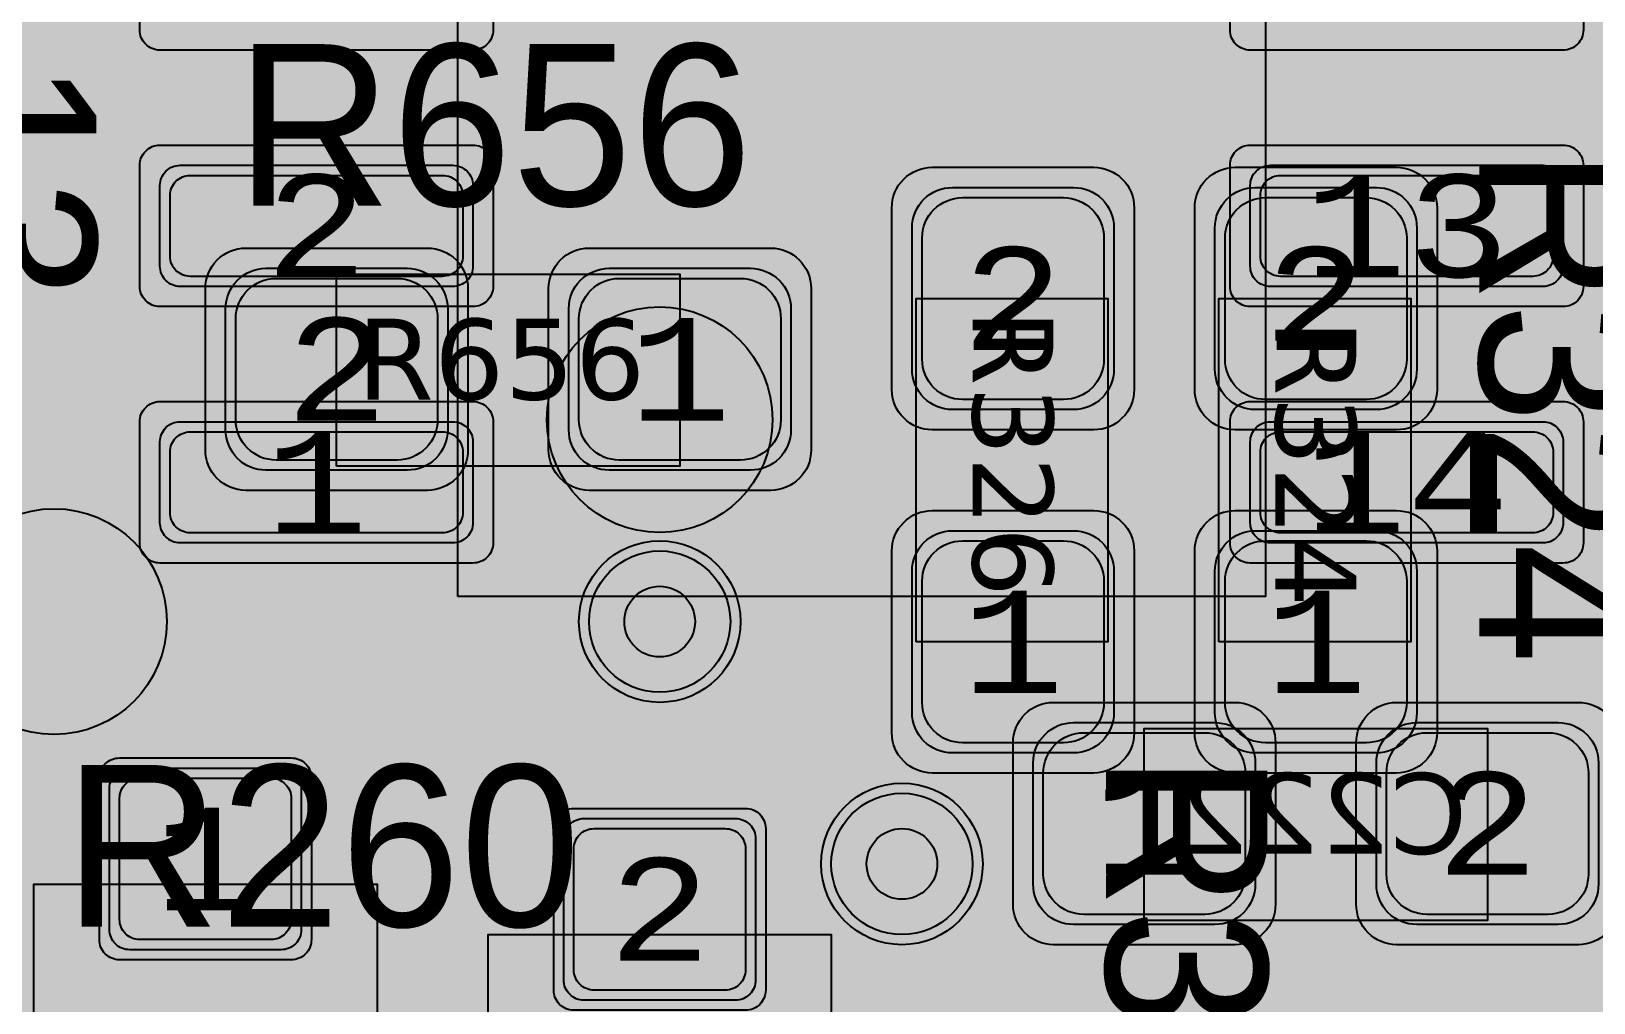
# Model space of a CAD drawing. Extents: x -28 to 199, y -61 to 255.
# Drawn here: x 28.39 to 36.13, y 179.61 to 184.42 of the extents above; entities that cross this region are included whole.
import ezdxf
from ezdxf.enums import TextEntityAlignment as Align

# ---------------------------------------------------------------- set-up
doc = ezdxf.new("R2010")
doc.units = 0
doc.header["$MEASUREMENT"] = 0
for name, color, linetype in [('ASSEMBLY_OUTLINES_BTM', 191, 'CONTINUOUS'), ('ASSEMBLY_OUTLINES_TOP', 102, 'CONTINUOUS'), ('ASSEMBLY_PART_NUMBERS_BTM', 191, 'CONTINUOUS'), ('ASSEMBLY_PART_NUMBERS_TOP', 102, 'CONTINUOUS'), ('ASSEMBLY_REF_DES_BTM', 191, 'CONTINUOUS'), ('ASSEMBLY_REF_DES_TOP', 102, 'CONTINUOUS'), ('DRILL_DRAWING', 21, 'CONTINUOUS'), ('GENERATED_SILKSCREEN_BTM', 255, 'CONTINUOUS'), ('GENERATED_SILKSCREEN_TOP', 140, 'CONTINUOUS'), ('PART_PADS_SMD_BTM', 10, 'CONTINUOUS'), ('PART_PADS_SMD_TOP', 150, 'CONTINUOUS'), ('PIN_NUMBERS_BTM', 8, 'CONTINUOUS'), ('PIN_NUMBERS_TOP', 8, 'CONTINUOUS'), ('PLACEMENT_OUTLINES_BTM', 222, 'CONTINUOUS'), ('PLACEMENT_OUTLINES_TOP', 130, 'CONTINUOUS'), ('PLANE_SHAPES_LAYER_2', 230, 'CONTINUOUS'), ('PLANE_SHAPES_LAYER_3', 81, 'CONTINUOUS'), ('SILKSCREEN_OUTLINES_BTM', 211, 'CONTINUOUS'), ('SILKSCREEN_OUTLINES_TOP', 150, 'CONTINUOUS'), ('SILKSCREEN_REF_DES_TOP', 150, 'CONTINUOUS'), ('SOLDERMASK_PADS_BTM', 12, 'CONTINUOUS'), ('SOLDERMASK_PADS_TOP', 180, 'CONTINUOUS'), ('SOLDERPASTE_PADS_BTM', 12, 'CONTINUOUS'), ('SOLDERPASTE_PADS_TOP', 180, 'CONTINUOUS'), ('TRACES_LAYER_BOTTOM', 10, 'CONTINUOUS'), ('TRACES_LAYER_TOP', 150, 'CONTINUOUS'), ('VIA_HOLES_LAYER_2', 30, 'CONTINUOUS'), ('VIA_HOLES_LAYER_3', 30, 'CONTINUOUS'), ('VIA_HOLES_LAYER_BOTTOM', 30, 'CONTINUOUS'), ('VIA_HOLES_LAYER_TOP', 30, 'CONTINUOUS'), ('VIA_PADS_LAYER_2', 230, 'CONTINUOUS'), ('VIA_PADS_LAYER_3', 81, 'CONTINUOUS'), ('VIA_PADS_LAYER_BOTTOM', 10, 'CONTINUOUS'), ('VIA_PADS_LAYER_TOP', 150, 'CONTINUOUS')]:
    doc.layers.add(name, color=color, linetype=linetype)
doc.styles.add('COURIER_NEW', font='COUR.TTF')
doc.styles.add('VERDANA', font='verdana.TTF')
doc.styles.add('VERIBEST_GERBER_0', font='txt')

msp = doc.modelspace()

# ---------------------------------------------------------------- hatches: boundary and pattern name
at = {"layer": 'ASSEMBLY_OUTLINES_BTM'}
h = msp.add_hatch(color=256, dxfattribs=at)
edge = h.paths.add_edge_path()
edge.add_arc((31.5, 182.5), 0.559017, 0, 360)
at = {"layer": 'GENERATED_SILKSCREEN_BTM'}
h = msp.add_hatch(color=256, dxfattribs=at)
edge = h.paths.add_edge_path()
edge.add_arc((28.5, 181.5), 0.559017, 0, 360)
at = {"layer": 'PLANE_SHAPES_LAYER_2'}
h = msp.add_hatch(color=256, dxfattribs=at)
h.paths.add_polyline_path([(169.5, 129.25), (149.5, 129.25), (142.25, 122), (142.25, 90.5), (147.5, 90.5), (147.5, 80), (154, 80), (154, 69.25), (131.75, 69.25), (131.75, 73.25), (121.25, 73.25), (121.25, 81), (110.5, 81), (110.5, 125.75), (106.5, 125.75), (106.5, 128.75), (93.5, 128.75), (93.5, 120.25), (91.75, 120.25), (91.75, 121.5), (80, 121.5), (80, 118.25), (73.25, 118.25), (73.25, 124.5), (67.5, 124.5), (67.5, 128), (57.75, 128), (57.75, 120.25), (55.25, 120.25), (55.25, 121.5), (47.5, 121.5), (47.5, 119), (35, 119), (35, 134.75), (32.75, 134.75), (32.75, 159.75), (29.25, 159.75), (29.25, 175.25), (22.5, 175.25), (22.5, 195.25), (17.25, 195.25), (17.25, 198), (22.5, 198), (22.5, 216.5), (40.25, 216.5), (40.25, 235.5), (54.5, 235.5), (54.5, 254), (87.25, 254), (87.25, 236.25), (86.25, 236.25), (86.25, 228.75), (81, 228.75), (81, 218.75), (95.25, 218.75), (95.25, 194.5), (87, 194.5), (87, 172), (131.1, 172), (131.1, 208.75), (115.5, 208.75), (115.5, 213.75), (106.75, 213.75), (106.75, 218.75), (110.25, 222.25), (110.25, 226.25), (142.5, 226.25), (142.5, 221.5), (160.5, 221.5), (160.5, 240.75), (169.5, 240.75)])
h.paths.add_polyline_path([(35.5, 149.5), (41.75, 149.5), (41.75, 152), (39.25, 152), (39.25, 154), (37.75, 154), (37.75, 152), (35.5, 152)], flags=16)
h.paths.add_polyline_path([(37.5, 125.75), (37.5, 128.75), (42.75, 128.75), (42.75, 125.75)], flags=16)
h.paths.add_polyline_path([(52, 127.75), (52, 130.75), (54.25, 130.75), (54.25, 127.75)], flags=16)
h.paths.add_polyline_path([(50.75, 219.5), (50.75, 226.5), (71.75, 226.5), (71.75, 219.5)], flags=16)
h.paths.add_polyline_path([(66.5, 150.75), (66.5, 177.5), (72.25, 177.5), (72.25, 150.75)], flags=16)
h.paths.add_polyline_path([(47.25, 185.25), (73, 185.25), (73, 188.25), (70.25, 188.25), (70.25, 191), (47.25, 191)], flags=16)
h.paths.add_polyline_path([(84.5, 208), (84.5, 212.75), (85, 212.75), (85, 208)], flags=16)
h.paths.add_polyline_path([(61.5, 137.25), (87.75, 137.25), (87.75, 140.5), (84.75, 140.5), (84.75, 143), (61.5, 143)], flags=16)
h.paths.add_polyline_path([(88.75, 127), (88.75, 130), (91, 130), (91, 127)], flags=16)
h.paths.add_polyline_path([(85.5, 130.25), (85.5, 132.5), (91, 132.5), (91, 130.25)], flags=16)
h.paths.add_polyline_path([(108.75, 142.25), (135.75, 142.25), (135.75, 145.75), (132.25, 145.75), (132.25, 149), (108.75, 149)], flags=16)
h.paths.add_polyline_path([(114.25, 126.75), (140.75, 126.75), (140.75, 129.75), (137.25, 129.75), (137.25, 133), (114.25, 133)], flags=16)
h.paths.add_polyline_path([(155.25, 180.25), (166.25, 180.25), (166.25, 186.25), (152.25, 186.25), (152.25, 183), (155.25, 183)], flags=16)
at = {"layer": 'PLANE_SHAPES_LAYER_3'}
h = msp.add_hatch(color=256, dxfattribs=at)
h.paths.add_polyline_path([(169.5, 129.25), (149.5, 129.25), (142.25, 122), (142.25, 90.5), (147.5, 90.5), (147.5, 80), (154, 80), (154, 69.25), (131.75, 69.25), (131.75, 73.25), (121.25, 73.25), (121.25, 81), (110.5, 81), (110.5, 125.75), (106.5, 125.75), (106.5, 128.75), (93.5, 128.75), (93.5, 120.25), (91.75, 120.25), (91.75, 121.5), (80, 121.5), (80, 118.25), (73.25, 118.25), (73.25, 124.5), (67.5, 124.5), (67.5, 127.75), (58.25, 127.75), (58.25, 130.25), (88.75, 130.25), (88.75, 127), (91, 127), (91, 132.5), (55, 132.5), (55, 131.25), (52, 131.25), (52, 127.75), (55, 127.75), (55, 127.25), (57.75, 127.25), (57.75, 120.25), (55.25, 120.25), (55.25, 121.5), (47.5, 121.5), (47.5, 119), (35, 119), (35, 134.75), (32.75, 134.75), (32.75, 159.75), (29.25, 159.75), (29.25, 175.25), (22.5, 175.25), (22.5, 195.25), (17.25, 195.25), (17.25, 198), (22.5, 198), (22.5, 216.5), (40.25, 216.5), (40.25, 235.5), (54.5, 235.5), (54.5, 254), (87.25, 254), (87.25, 236.25), (86.25, 236.25), (86.25, 228.75), (81, 228.75), (81, 218.75), (95.25, 218.75), (95.25, 194.5), (87, 194.5), (87, 172), (131.1, 172), (131.1, 208.75), (115.5, 208.75), (115.5, 213.75), (106.75, 213.75), (106.75, 218.75), (110.25, 222.25), (110.25, 226.25), (142.5, 226.25), (142.5, 221.5), (160.5, 221.5), (160.5, 240.75), (169.5, 240.75)])
h.paths.add_polyline_path([(35.5, 149.5), (41.75, 149.5), (41.75, 152), (39.25, 152), (39.25, 154), (37.75, 154), (37.75, 152), (35.5, 152)], flags=16)
h.paths.add_polyline_path([(37.5, 125.75), (37.5, 128.75), (42.75, 128.75), (42.75, 125.75)], flags=16)
h.paths.add_polyline_path([(50.75, 219.5), (50.75, 226.5), (71.75, 226.5), (71.75, 219.5)], flags=16)
h.paths.add_polyline_path([(66.5, 150.75), (66.5, 177.5), (72.25, 177.5), (72.25, 150.75)], flags=16)
h.paths.add_polyline_path([(47.25, 185.25), (73, 185.25), (73, 188.25), (70.25, 188.25), (70.25, 191), (47.25, 191)], flags=16)
h.paths.add_polyline_path([(84.5, 208), (84.5, 212.75), (85, 212.75), (85, 208)], flags=16)
h.paths.add_polyline_path([(61.5, 137.25), (87.75, 137.25), (87.75, 140.5), (84.75, 140.5), (84.75, 143), (61.5, 143)], flags=16)
h.paths.add_polyline_path([(108.75, 142.25), (135.75, 142.25), (135.75, 145.75), (132.25, 145.75), (132.25, 149), (108.75, 149)], flags=16)
h.paths.add_polyline_path([(114.25, 126.75), (140.75, 126.75), (140.75, 129.75), (137.25, 129.75), (137.25, 133), (114.25, 133)], flags=16)
h.paths.add_polyline_path([(155.25, 180.25), (166.25, 180.25), (166.25, 186.25), (152.25, 186.25), (152.25, 183), (155.25, 183)], flags=16)
at = {"layer": 'SILKSCREEN_OUTLINES_BTM'}
h = msp.add_hatch(color=256, dxfattribs=at)
edge = h.paths.add_edge_path()
edge.add_arc((28.5, 181.5), 0.559017, 0, 360)
at = {"layer": 'VIA_HOLES_LAYER_2'}
h = msp.add_hatch(color=256, dxfattribs=at)
edge = h.paths.add_edge_path()
edge.add_arc((31.5, 181.5), 0.175, 0, 360)
h = msp.add_hatch(color=256, dxfattribs=at)
edge = h.paths.add_edge_path()
edge.add_arc((32.7, 180.3), 0.175, 0, 360)
at = {"layer": 'VIA_HOLES_LAYER_3'}
h = msp.add_hatch(color=256, dxfattribs=at)
edge = h.paths.add_edge_path()
edge.add_arc((31.5, 181.5), 0.175, 0, 360)
h = msp.add_hatch(color=256, dxfattribs=at)
edge = h.paths.add_edge_path()
edge.add_arc((32.7, 180.3), 0.175, 0, 360)
at = {"layer": 'VIA_HOLES_LAYER_BOTTOM'}
h = msp.add_hatch(color=256, dxfattribs=at)
edge = h.paths.add_edge_path()
edge.add_arc((31.5, 181.5), 0.175, 0, 360)
h = msp.add_hatch(color=256, dxfattribs=at)
edge = h.paths.add_edge_path()
edge.add_arc((32.7, 180.3), 0.175, 0, 360)
at = {"layer": 'VIA_HOLES_LAYER_TOP'}
h = msp.add_hatch(color=256, dxfattribs=at)
edge = h.paths.add_edge_path()
edge.add_arc((31.5, 181.5), 0.175, 0, 360)
h = msp.add_hatch(color=256, dxfattribs=at)
edge = h.paths.add_edge_path()
edge.add_arc((32.7, 180.3), 0.175, 0, 360)

# ---------------------------------------------------------------- linework, layer by layer
at = {"layer": 'ASSEMBLY_OUTLINES_BTM', "const_width": 0.2}
msp.add_lwpolyline([(30.5, 181.625), (30.5, 190.375), (34.5, 190.375), (34.5, 181.625)], close=True, dxfattribs=at)
at = {"layer": 'ASSEMBLY_OUTLINES_BTM'}
for points in [[(33.9, 180.02), (33.9, 180.97), (35.6, 180.97), (35.6, 180.02)], [(28.4, 177.3), (28.4, 180.2), (30.1, 180.2), (30.1, 177.3)], [(30.65, 177.05), (30.65, 179.95), (32.35, 179.95), (32.35, 177.05)]]:
    msp.add_lwpolyline(points, close=True, dxfattribs=at)
at = {"layer": 'ASSEMBLY_OUTLINES_BTM', "const_width": 0.1}
msp.add_lwpolyline([(28.5, 179.75), (30, 179.75)], dxfattribs=at)
at = {"layer": 'ASSEMBLY_OUTLINES_BTM'}
msp.add_circle((31.5, 182.5), 0.559017, dxfattribs=at)
at = {"layer": 'ASSEMBLY_OUTLINES_TOP'}
for points in [[(29.9, 182.27), (29.9, 183.22), (31.6, 183.22), (31.6, 182.27)], [(32.77, 181.4), (32.77, 183.1), (33.72, 183.1), (33.72, 181.4)], [(34.27, 181.4), (34.27, 183.1), (35.22, 183.1), (35.22, 181.4)]]:
    msp.add_lwpolyline(points, close=True, dxfattribs=at)
at = {"layer": 'GENERATED_SILKSCREEN_BTM', "const_width": 0.15}
for points in [[(30.500005, 183.833204, 1.45686e-05), (30.499995, 183.833206), (30.499995, 184.356794, 1.45686e-05), (30.500005, 184.356796), (30.500005, 183.833204)], [(34.500005, 183.833206, 1.45686e-05), (34.499995, 183.833204), (34.499995, 184.356796, 1.45686e-05), (34.500005, 184.356794), (34.500005, 183.833206)], [(30.500005, 182.563204, 1.45686e-05), (30.499995, 182.563206), (30.499995, 183.086794, 1.45686e-05), (30.500005, 183.086796), (30.500005, 182.563204)], [(34.500005, 182.563206, 1.45686e-05), (34.499995, 182.563204), (34.499995, 183.086796, 1.45686e-05), (34.500005, 183.086794), (34.500005, 182.563206)], [(31.0938, 181.625005, 6.1414e-06), (31.093797, 181.624995), (30.5, 181.624995, -0.4142135624), (30.499995, 181.625), (30.499995, 181.816794, 1.45686e-05), (30.500005, 181.816796), (30.500005, 181.625005), (31.0938, 181.625005)], [(34.500005, 181.625, -0.4142135624), (34.5, 181.624995), (31.906203, 181.624995, 6.1414e-06), (31.9062, 181.625005), (34.499995, 181.625005), (34.499995, 181.816796, 1.45686e-05), (34.500005, 181.816794), (34.500005, 181.625)], [(35.033844, 180.970005, 1.1642e-05), (35.033836, 180.969995), (34.466164, 180.969995, 1.1642e-05), (34.466156, 180.970005), (35.033844, 180.970005)], [(28.7, 180.199995), (28.400005, 180.199995), (28.400005, 177.300005), (28.7, 177.300005), (28.7, 177.299995), (28.4, 177.299995, -0.4142135624), (28.399995, 177.3), (28.399995, 180.2, -0.4142135624), (28.4, 180.200005), (28.7, 180.200005), (28.7, 180.199995)], [(30.100005, 177.3, -0.4142135624), (30.1, 177.299995), (29.8, 177.299995), (29.8, 177.300005), (30.099995, 177.300005), (30.099995, 180.199995), (29.8, 180.199995), (29.8, 180.200005), (30.1, 180.200005, -0.4142135624), (30.100005, 180.2), (30.100005, 177.3)], [(35.042098, 180.019995), (34.457902, 180.019995, 1.22306e-05), (34.457911, 180.020005), (35.042089, 180.020005, 1.22306e-05), (35.042098, 180.019995)], [(30.95, 179.949995), (30.650005, 179.949995), (30.650005, 177.050005), (30.95, 177.050005), (30.95, 177.049995), (30.65, 177.049995, -0.4142135624), (30.649995, 177.05), (30.649995, 179.95, -0.4142135624), (30.65, 179.950005), (30.95, 179.950005), (30.95, 179.949995)], [(32.350005, 177.05, -0.4142135624), (32.35, 177.049995), (32.05, 177.049995), (32.05, 177.050005), (32.349995, 177.050005), (32.349995, 179.949995), (32.05, 179.949995), (32.05, 179.950005), (32.35, 179.950005, -0.4142135624), (32.350005, 179.95), (32.350005, 177.05)]]:
    msp.add_lwpolyline(points, format="xyb", dxfattribs=at)
at = {"layer": 'GENERATED_SILKSCREEN_BTM'}
msp.add_circle((28.5, 181.5), 0.559017, dxfattribs=at)
at = {"layer": 'GENERATED_SILKSCREEN_TOP', "const_width": 0.15}
for points in [[(30.0744, 184.0424), (30.0768, 184.044), (30.0776, 184.048), (30.08, 184.052), (30.08, 184.056), (30.08, 184.2208), (30.08, 184.2248), (30.0776, 184.2272), (30.0776, 184.2296), (30.0768, 184.2304), (30.076, 184.2312), (30.0744, 184.2328), (29.9384, 184.3432), (29.9344, 184.3448), (29.9312, 184.3456), (29.928, 184.3464), (29.5248, 184.3464), (29.5176, 184.3448), (29.5128, 184.3408), (29.5088, 184.336), (29.5072, 184.3304), (29.5072, 183.5624), (29.5088, 183.556), (29.5128, 183.552), (29.5176, 183.5496), (29.5232, 183.5488), (29.5296, 183.5496), (29.5352, 183.552), (29.5392, 183.556), (29.5408, 183.5624), (29.5408, 183.9304), (29.9168, 183.9304), (30.048, 183.5576), (30.0512, 183.552), (30.0568, 183.5488), (30.0632, 183.548), (30.068, 183.5496), (30.0728, 183.552), (30.0768, 183.556), (30.0792, 183.5616), (30.0776, 183.568), (29.9464, 183.9408), (30.0744, 184.0424)], [(30.6952, 184.3432), (30.8296, 184.2336), (30.8336, 184.2296), (30.8344, 184.2232), (30.8336, 184.2184), (30.832, 184.2144), (30.8296, 184.2112), (30.8256, 184.208), (30.8216, 184.2056), (30.8176, 184.2048), (30.8136, 184.2048), (30.8104, 184.2072), (30.6792, 184.3136), (30.42, 184.3136), (30.2968, 184.2128), (30.2968, 183.9256), (30.4056, 184.0144), (30.4088, 184.0152), (30.4104, 184.016), (30.4112, 184.016), (30.4112, 184.0168), (30.4152, 184.0176), (30.6848, 184.0176), (30.688, 184.0168), (30.688, 184.016), (30.6896, 184.016), (30.692, 184.0152), (30.6944, 184.0144), (30.8296, 183.9056), (30.8304, 183.9032), (30.832, 183.9024), (30.8328, 183.9016), (30.8328, 183.9), (30.8344, 183.8944), (30.8352, 183.892), (30.8352, 183.672), (30.8344, 183.668), (30.8328, 183.6648), (30.832, 183.6616), (30.8296, 183.6592), (30.6952, 183.5496), (30.6912, 183.548), (30.6904, 183.5472), (30.6888, 183.5472), (30.6872, 183.5464), (30.6864, 183.5464), (30.6848, 183.5464), (30.4152, 183.5464), (30.412, 183.5472), (30.4088, 183.548), (30.4056, 183.5496), (30.2712, 183.6592), (30.2696, 183.6608), (30.268, 183.6616), (30.2664, 183.664), (30.2648, 183.6696), (30.264, 183.672), (30.264, 184.2208), (30.2648, 184.2248), (30.2664, 184.228), (30.268, 184.2296), (30.2696, 184.2312), (30.2712, 184.2336), (30.4056, 184.3432), (30.4088, 184.344), (30.4112, 184.3448), (30.412, 184.3456), (30.4152, 184.3464), (30.6848, 184.3464), (30.688, 184.3456), (30.6888, 184.3456), (30.6896, 184.3448), (30.692, 184.344), (30.6952, 184.3432)], [(31.1704, 184.0712), (31.1672, 184.0704), (31.1648, 184.0696), (31.1616, 184.068), (31.0528, 183.98), (31.0528, 184.3136), (31.5752, 184.3136), (31.5808, 184.3152), (31.5856, 184.3184), (31.588, 184.324), (31.5888, 184.3296), (31.588, 184.336), (31.5856, 184.3408), (31.5808, 184.3448), (31.5752, 184.3464), (31.0352, 184.3464), (31.0296, 184.3448), (31.0248, 184.3408), (31.0208, 184.336), (31.0192, 184.3304), (31.0192, 183.9456), (31.02, 183.94), (31.0224, 183.936), (31.0256, 183.9336), (31.0312, 183.932), (31.0352, 183.9304), (31.0384, 183.9296), (31.0424, 183.9304), (31.0456, 183.9328), (31.176, 184.0392), (31.4344, 184.0392), (31.5592, 183.9376), (31.5592, 183.68), (31.4344, 183.58), (31.176, 183.58), (31.0456, 183.6856), (31.04, 183.688), (31.0352, 183.688), (31.0304, 183.6848), (31.0256, 183.6808), (31.0224, 183.6752), (31.0216, 183.6696), (31.0224, 183.664), (31.0264, 183.66), (31.1616, 183.5496), (31.164, 183.548), (31.1672, 183.548), (31.1704, 183.5464), (31.44, 183.5464), (31.4424, 183.5464), (31.4432, 183.5472), (31.444, 183.5472), (31.4456, 183.548), (31.4472, 183.548), (31.4504, 183.5496), (31.5856, 183.66), (31.588, 183.6624), (31.5888, 183.664), (31.5904, 183.6688), (31.5912, 183.672), (31.5912, 183.9456), (31.5904, 183.9488), (31.5888, 183.9536), (31.5888, 183.9552), (31.588, 183.956), (31.5864, 183.9576), (31.5856, 183.9592), (31.4504, 184.068), (31.4464, 184.0696), (31.4432, 184.0704), (31.44, 184.0712), (31.1704, 184.0712)], [(32.2072, 184.3432), (32.3416, 184.2336), (32.3456, 184.2296), (32.3464, 184.2232), (32.3456, 184.2184), (32.344, 184.2144), (32.3416, 184.2112), (32.3376, 184.208), (32.3336, 184.2056), (32.3296, 184.2048), (32.3256, 184.2048), (32.3224, 184.2072), (32.1912, 184.3136), (31.932, 184.3136), (31.8088, 184.2128), (31.8088, 183.9256), (31.9176, 184.0144), (31.9208, 184.0152), (31.9224, 184.016), (31.9232, 184.016), (31.9232, 184.0168), (31.9272, 184.0176), (32.1968, 184.0176), (32.2, 184.0168), (32.2, 184.016), (32.2016, 184.016), (32.204, 184.0152), (32.2064, 184.0144), (32.3416, 183.9056), (32.3424, 183.9032), (32.344, 183.9024), (32.3448, 183.9016), (32.3448, 183.9), (32.3464, 183.8944), (32.3472, 183.892), (32.3472, 183.672), (32.3464, 183.668), (32.3448, 183.6648), (32.344, 183.6616), (32.3416, 183.6592), (32.2072, 183.5496), (32.2032, 183.548), (32.2024, 183.5472), (32.2008, 183.5472), (32.1992, 183.5464), (32.1984, 183.5464), (32.1968, 183.5464), (31.9272, 183.5464), (31.924, 183.5472), (31.9208, 183.548), (31.9176, 183.5496), (31.7832, 183.6592), (31.7816, 183.6608), (31.78, 183.6616), (31.7784, 183.664), (31.7768, 183.6696), (31.776, 183.672), (31.776, 184.2208), (31.7768, 184.2248), (31.7784, 184.228), (31.78, 184.2296), (31.7816, 184.2312), (31.7832, 184.2336), (31.9176, 184.3432), (31.9208, 184.344), (31.9232, 184.3448), (31.924, 184.3456), (31.9272, 184.3464), (32.1968, 184.3464), (32.2, 184.3456), (32.2008, 184.3456), (32.2016, 184.3448), (32.204, 184.344), (32.2072, 184.3432)], [(29.5408, 184.3136), (29.9232, 184.3136), (30.048, 184.2128), (30.048, 184.064), (29.9232, 183.9624), (29.5408, 183.9624), (29.5408, 184.3136)], [(27.946, 183.7732), (28.6972, 183.7732), (28.7028, 183.774), (28.7068, 183.7764), (28.7092, 183.7804), (28.71, 183.786), (28.7108, 183.79), (28.7108, 183.794), (28.7092, 183.7972), (28.706, 183.8004), (28.4868, 183.9564), (28.4812, 183.9588), (28.4764, 183.9588), (28.4708, 183.9564), (28.4668, 183.9524), (28.4636, 183.9476), (28.462, 183.942), (28.4636, 183.9364), (28.4676, 183.9324), (28.6468, 183.8044), (27.946, 183.8044)], [(30.2968, 183.884), (30.2968, 183.68), (30.42, 183.5792), (30.6784, 183.5792), (30.8032, 183.68), (30.8032, 183.884), (30.6784, 183.9856), (30.42, 183.9856), (30.2968, 183.884)], [(31.8088, 183.884), (31.8088, 183.68), (31.932, 183.5792), (32.1904, 183.5792), (32.3152, 183.68), (32.3152, 183.884), (32.1904, 183.9856), (31.932, 183.9856), (31.8088, 183.884)], [(36.3472, 183.7428), (35.5792, 183.7428), (35.5728, 183.7412), (35.5688, 183.7372), (35.5664, 183.7324), (35.5656, 183.7268), (35.5664, 183.7204), (35.5688, 183.7148), (35.5728, 183.7108), (35.5792, 183.7092), (35.9472, 183.7092), (35.9472, 183.3332), (35.5744, 183.202), (35.5688, 183.1988), (35.5656, 183.1932), (35.5648, 183.1868), (35.5664, 183.182), (35.5696, 183.1772), (35.5736, 183.1732), (35.5784, 183.1708), (35.5848, 183.1724), (35.9576, 183.3036), (36.0592, 183.1756)], [(36.3304, 183.7092), (36.3304, 183.326), (36.2296, 183.202), (36.0808, 183.202), (35.9792, 183.326), (35.9792, 183.7092), (36.3304, 183.7092)], [(28.3076, 183.0612), (28.3132, 183.062), (28.3188, 183.0612), (28.3244, 183.0588), (28.3276, 183.0548), (28.3292, 183.0484), (28.3292, 182.9156), (28.4308, 182.7924), (28.5796, 182.7924), (28.6804, 182.9172), (28.6804, 183.1756), (28.574, 183.306), (28.5724, 183.3116), (28.5732, 183.3172), (28.5756, 183.322), (28.5804, 183.326), (28.586, 183.3292), (28.5916, 183.33), (28.594, 183.33), (28.5964, 183.3292), (28.6004, 183.3252), (28.71, 183.19), (28.7108, 183.1876), (28.7116, 183.1852), (28.7124, 183.1844), (28.7132, 183.1812), (28.7132, 182.9116), (28.7124, 182.9076), (28.7116, 182.906), (28.7108, 182.9036), (28.71, 182.9012), (28.6004, 182.766), (28.5972, 182.7636), (28.5932, 182.7628), (28.5908, 182.7612), (28.5876, 182.7604), (28.4228, 182.7604), (28.4204, 182.7612), (28.4148, 182.7628), (28.4116, 182.7636), (28.4092, 182.766), (28.3132, 182.8836), (28.2172, 182.766)], [(36.0592, 183.1756), (36.0608, 183.1732), (36.0648, 183.1724), (36.0688, 183.17), (36.0728, 183.17), (36.2376, 183.17)], [(35.5664, 182.8444), (35.676, 182.9796), (35.68, 182.9836), (35.6824, 182.9844), (35.6848, 182.9844), (35.6904, 182.9836), (35.696, 182.9804), (35.7008, 182.9764), (35.7032, 182.9716), (35.704, 182.966), (35.7024, 182.9604), (35.596, 182.83), (35.596, 182.5716), (35.6968, 182.4468), (35.8456, 182.4468), (35.9472, 182.57), (35.9472, 182.7028), (35.9488, 182.7092), (35.952, 182.7132), (35.9576, 182.7156), (35.9632, 182.7164), (35.9688, 182.7156), (35.9744, 182.7132), (35.9776, 182.7092), (35.9792, 182.7028), (35.9792, 182.57), (36.0808, 182.4468), (36.2296, 182.4468)], [(36.2376, 182.4148), (36.0728, 182.4148), (36.0704, 182.4156), (36.0648, 182.4172), (36.0616, 182.418), (36.0592, 182.4204), (35.9632, 182.538), (35.8672, 182.4204), (35.8656, 182.4196), (35.864, 182.418), (35.8632, 182.4172), (35.8616, 182.4172), (35.856, 182.4156), (35.8536, 182.4148), (35.6888, 182.4148), (35.6848, 182.4156), (35.6816, 182.4172), (35.6784, 182.418), (35.676, 182.4204), (35.5664, 182.5556), (35.5648, 182.5588), (35.564, 182.5596), (35.564, 182.562), (35.564, 182.5628), (35.5632, 182.5636), (35.5632, 182.566), (35.5632, 182.8356), (35.564, 182.8388), (35.5648, 182.842), (35.5664, 182.8444)], [(36.2376, 181.6588), (36.128, 181.6588), (36.1256, 181.6596), (36.12, 181.6612), (36.116, 181.662), (36.1144, 181.6644), (35.6816, 182.1972), (35.596, 182.1972), (35.596, 181.6748), (35.5944, 181.6692), (35.5912, 181.6644), (35.5856, 181.662), (35.5792, 181.6612), (35.5736, 181.662), (35.568, 181.6644), (35.5648, 181.6692), (35.5632, 181.6748), (35.5632, 182.214), (35.5648, 182.2204), (35.5688, 182.2244), (35.5736, 182.2284), (35.5792, 182.23), (35.6888, 182.23), (35.6912, 182.2292), (35.6968, 182.2276), (35.6992, 182.226), (35.7008, 182.2244), (35.7024, 182.2228), (36.136, 181.6908), (36.2296, 181.6908)], [(36.336, 180.9844), (35.8504, 181.47), (35.8456, 181.4732), (35.8408, 181.4748), (35.836, 181.474), (35.8304, 181.4708), (35.8264, 181.4692), (35.824, 181.466), (35.8224, 181.4628), (35.8216, 181.4588), (35.8216, 180.9884), (35.5792, 180.9884)], [(35.8552, 181.4188), (36.284, 180.9884), (35.8552, 180.9884), (35.8552, 181.4188)], [(35.5792, 180.9884), (35.5736, 180.9876), (35.5688, 180.9836), (35.5664, 180.978), (35.5656, 180.9724), (35.5664, 180.9668), (35.5688, 180.962), (35.5736, 180.958), (35.5792, 180.9564), (35.8216, 180.9564), (35.8216, 180.9188), (35.8232, 180.9132), (35.8264, 180.9084), (35.832, 180.906), (35.8376, 180.9052), (35.844, 180.906), (35.8496, 180.9084), (35.8536, 180.9132), (35.8552, 180.9188), (35.8552, 180.9564), (36.3248, 180.9564)], [(29.2244, 180.4724), (29.2268, 180.474), (29.2276, 180.478), (29.23, 180.482), (29.23, 180.486), (29.23, 180.6508), (29.23, 180.6548), (29.2276, 180.6572), (29.2276, 180.6596), (29.2268, 180.6604), (29.226, 180.6612), (29.2244, 180.6628), (29.0884, 180.7732), (29.0844, 180.7748), (29.0812, 180.7756), (29.078, 180.7764), (28.6748, 180.7764), (28.6676, 180.7748), (28.6628, 180.7708), (28.6588, 180.766), (28.6572, 180.7604), (28.6572, 179.9924), (28.6588, 179.986), (28.6628, 179.982), (28.6676, 179.9796), (28.6732, 179.9788), (28.6796, 179.9796), (28.6852, 179.982), (28.6892, 179.986), (28.6908, 179.9924), (28.6908, 180.3604), (29.0668, 180.3604), (29.198, 179.9876), (29.2012, 179.982), (29.2068, 179.9788), (29.2132, 179.978), (29.218, 179.9796), (29.2228, 179.982), (29.2268, 179.986), (29.2292, 179.9916), (29.2276, 179.998), (29.0964, 180.3708), (29.2244, 180.4724)], [(28.6908, 180.7436), (29.0732, 180.7436), (29.198, 180.6428), (29.198, 180.494), (29.0732, 180.3924), (28.6908, 180.3924), (28.6908, 180.7436)], [(29.8452, 180.7732), (29.9796, 180.6636), (29.982, 180.6596), (29.9828, 180.6564), (29.9844, 180.654), (29.9852, 180.6508), (29.9852, 180.5412), (29.9844, 180.538), (29.9828, 180.5332), (29.982, 180.5292), (29.9796, 180.5276), (29.4468, 180.0948), (29.4468, 180.0092), (29.9692, 180.0092), (29.9748, 180.0076), (29.9796, 180.0044), (29.982, 179.9988), (29.9828, 179.9924), (29.982, 179.9868), (29.9796, 179.9812), (29.9748, 179.978), (29.9692, 179.9764), (29.43, 179.9764), (29.4236, 179.978), (29.4196, 179.982), (29.4156, 179.986), (29.414, 179.9924), (29.414, 180.102), (29.4148, 180.1044), (29.4164, 180.11), (29.418, 180.1124), (29.4196, 180.114), (29.4212, 180.1156), (29.9532, 180.5492), (29.9532, 180.6428), (29.8284, 180.7436), (29.57, 180.7436), (29.4396, 180.6372), (29.434, 180.6356), (29.4284, 180.6364), (29.4236, 180.6388), (29.4204, 180.6436), (29.4172, 180.6484), (29.4164, 180.654), (29.4164, 180.6572), (29.4172, 180.6596), (29.4212, 180.6636), (29.5556, 180.7732), (29.5588, 180.774), (29.5612, 180.7748), (29.562, 180.7756), (29.5652, 180.7764), (29.8348, 180.7764), (29.838, 180.7756), (29.8388, 180.7756), (29.8396, 180.7748), (29.842, 180.774), (29.8452, 180.7732)], [(30.6012, 180.7732), (30.7356, 180.6636), (30.7396, 180.6596), (30.7404, 180.6532), (30.7396, 180.6484), (30.738, 180.6444), (30.7356, 180.6412), (30.7316, 180.638), (30.7276, 180.6356), (30.7236, 180.6348), (30.7196, 180.6348), (30.7164, 180.6372), (30.5852, 180.7436), (30.326, 180.7436), (30.2028, 180.6428), (30.2028, 180.3556), (30.3116, 180.4444), (30.3148, 180.4452), (30.3164, 180.446), (30.3172, 180.446), (30.3172, 180.4468), (30.3212, 180.4476), (30.5908, 180.4476), (30.594, 180.4468), (30.594, 180.446), (30.5956, 180.446), (30.598, 180.4452), (30.6004, 180.4444), (30.7356, 180.3356), (30.7364, 180.3332), (30.738, 180.3324), (30.7388, 180.3316), (30.7388, 180.33), (30.7404, 180.3244), (30.7412, 180.322), (30.7412, 180.102), (30.7404, 180.098), (30.7388, 180.0948), (30.738, 180.0916), (30.7356, 180.0892), (30.6012, 179.9796), (30.5972, 179.978), (30.5964, 179.9772), (30.5948, 179.9772), (30.5932, 179.9764), (30.5924, 179.9764), (30.5908, 179.9764), (30.3212, 179.9764), (30.318, 179.9772), (30.3148, 179.978), (30.3116, 179.9796), (30.1772, 180.0892), (30.1756, 180.0908), (30.174, 180.0916), (30.1724, 180.094), (30.1708, 180.0996), (30.17, 180.102), (30.17, 180.6508), (30.1708, 180.6548), (30.1724, 180.658), (30.174, 180.6596), (30.1756, 180.6612), (30.1772, 180.6636), (30.3116, 180.7732), (30.3148, 180.774), (30.3172, 180.7748), (30.318, 180.7756), (30.3212, 180.7764), (30.5908, 180.7764), (30.594, 180.7756), (30.5948, 180.7756), (30.5956, 180.7748), (30.598, 180.774), (30.6012, 180.7732)], [(30.9332, 180.6636), (31.0676, 180.7732), (31.0708, 180.774), (31.0732, 180.7748), (31.074, 180.7756), (31.0772, 180.7764), (31.3468, 180.7764), (31.35, 180.7756), (31.3508, 180.7756), (31.3516, 180.7748), (31.354, 180.774), (31.3572, 180.7732), (31.4916, 180.6636), (31.494, 180.6596), (31.4948, 180.6564), (31.4964, 180.654), (31.4972, 180.6508), (31.4972, 180.102), (31.4964, 180.0996), (31.4948, 180.094), (31.494, 180.0924), (31.4916, 180.0892), (31.3572, 179.9796), (31.354, 179.9788), (31.3524, 179.978), (31.3508, 179.9772), (31.3492, 179.9764), (31.3468, 179.9764), (31.0772, 179.9764), (31.074, 179.9772), (31.0708, 179.978), (31.0676, 179.9796), (30.9332, 180.0892), (30.9316, 180.0908), (30.93, 180.0916), (30.9284, 180.094), (30.9268, 180.0996), (30.926, 180.102), (30.926, 180.6508), (30.9268, 180.654), (30.9284, 180.6564), (30.93, 180.6596), (30.9332, 180.6636)], [(30.9588, 180.6428), (30.9588, 180.11), (31.006, 180.07), (31.3932, 180.7012), (31.3404, 180.7436), (31.082, 180.7436), (30.9588, 180.6428)], [(31.0316, 180.0492), (31.082, 180.0092), (31.3404, 180.0092), (31.4652, 180.11), (31.4652, 180.6428), (31.418, 180.6804), (31.0316, 180.0492)], [(34.2092, 180.1756), (34.2108, 180.1732), (34.2148, 180.1724), (34.2188, 180.17), (34.2228, 180.17), (34.3876, 180.17), (34.3916, 180.17), (34.394, 180.1724), (34.3964, 180.1724), (34.3972, 180.1732), (34.398, 180.174), (34.4004, 180.1756), (34.51, 180.3116), (34.5116, 180.3156), (34.5124, 180.318), (34.5132, 180.322), (34.5132, 180.7252), (34.5116, 180.7324), (34.5076, 180.7364), (34.5036, 180.7412), (34.4972, 180.7428), (33.7292, 180.7428), (33.7228, 180.7412), (33.7188, 180.7372), (33.7164, 180.7324), (33.7156, 180.7268), (33.7164, 180.7204), (33.7188, 180.7148), (33.7228, 180.7108), (33.7292, 180.7092), (34.0972, 180.7092), (34.0972, 180.3332), (33.7244, 180.202), (33.7188, 180.1988), (33.7156, 180.1932), (33.7148, 180.1868), (33.7164, 180.182), (33.7196, 180.1772), (33.7236, 180.1732), (33.7284, 180.1708), (33.7348, 180.1724), (34.1076, 180.3036), (34.2092, 180.1756)], [(34.4804, 180.7092), (34.4804, 180.326), (34.3796, 180.202), (34.2308, 180.202), (34.1292, 180.326), (34.1292, 180.7092), (34.4804, 180.7092)], [(30.2028, 180.314), (30.2028, 180.11), (30.326, 180.0092), (30.5844, 180.0092), (30.7092, 180.11), (30.7092, 180.314), (30.5844, 180.4156), (30.326, 180.4156), (30.2028, 180.314)], [(33.7164, 179.8444), (33.826, 179.9796), (33.83, 179.9836), (33.8324, 179.9844), (33.8348, 179.9844), (33.8404, 179.9836), (33.846, 179.9804), (33.8508, 179.9764), (33.8532, 179.9716), (33.854, 179.966), (33.8524, 179.9604), (33.746, 179.83), (33.746, 179.5716), (33.8468, 179.4468)], [(34.3796, 179.4468), (34.4804, 179.5716), (34.4804, 179.83), (34.374, 179.9604), (34.3724, 179.966), (34.3732, 179.9716), (34.3756, 179.9764), (34.3804, 179.9804), (34.386, 179.9836), (34.3916, 179.9844), (34.394, 179.9844), (34.3964, 179.9836), (34.4004, 179.9796), (34.51, 179.8444), (34.5108, 179.842), (34.5116, 179.8396), (34.5124, 179.8388), (34.5132, 179.8356), (34.5132, 179.566), (34.5124, 179.562), (34.5116, 179.5604), (34.5108, 179.558), (34.51, 179.5556), (34.4004, 179.4204)], [(33.826, 179.4204), (33.7164, 179.5556), (33.7148, 179.5588), (33.714, 179.5596), (33.714, 179.562), (33.714, 179.5628), (33.7132, 179.5636), (33.7132, 179.566), (33.7132, 179.8356), (33.714, 179.8388), (33.7148, 179.842), (33.7164, 179.8444)], [(33.9956, 179.4468), (34.0972, 179.57), (34.0972, 179.7028), (34.0988, 179.7092), (34.102, 179.7132), (34.1076, 179.7156), (34.1132, 179.7164), (34.1188, 179.7156), (34.1244, 179.7132), (34.1276, 179.7092), (34.1292, 179.7028), (34.1292, 179.57), (34.2308, 179.4468)], [(34.2092, 179.4204), (34.1132, 179.538), (34.0172, 179.4204)]]:
    msp.add_lwpolyline(points, dxfattribs=at)
for points in [[(31.033844, 183.220005, 1.1642e-05), (31.033836, 183.219995), (30.466164, 183.219995, 1.1642e-05), (30.466156, 183.220005), (31.033844, 183.220005)], [(32.770005, 181.957911, 1.22306e-05), (32.769995, 181.957902), (32.769995, 182.542098, 1.22306e-05), (32.770005, 182.542089), (32.770005, 181.957911)], [(33.720005, 181.966156, 1.1642e-05), (33.719995, 181.966164), (33.719995, 182.533836, 1.1642e-05), (33.720005, 182.533844), (33.720005, 181.966156)], [(34.270005, 181.957911, 1.22306e-05), (34.269995, 181.957902), (34.269995, 182.542098, 1.22306e-05), (34.270005, 182.542089), (34.270005, 181.957911)], [(35.220005, 181.966156, 1.1642e-05), (35.219995, 181.966164), (35.219995, 182.533836, 1.1642e-05), (35.220005, 182.533844), (35.220005, 181.966156)], [(31.042098, 182.269995), (30.457902, 182.269995, 1.22306e-05), (30.457911, 182.270005), (31.042089, 182.270005, 1.22306e-05), (31.042098, 182.269995)]]:
    msp.add_lwpolyline(points, format="xyb", dxfattribs=at)
at = {"layer": 'PART_PADS_SMD_BTM'}
for points in [[(29.025, 183.66, -0.4142135624), (29.125, 183.76), (30.475, 183.76, -0.4142135624), (30.575, 183.66), (30.575, 183.26, -0.4142135624), (30.475, 183.16), (29.125, 183.16, -0.4142135624), (29.025, 183.26)], [(34.425, 183.66, -0.4142135624), (34.525, 183.76), (35.875, 183.76, -0.4142135624), (35.975, 183.66), (35.975, 183.26, -0.4142135624), (35.875, 183.16), (34.525, 183.16, -0.4142135624), (34.425, 183.26)], [(29.025, 182.39, -0.4142135624), (29.125, 182.49), (30.475, 182.49, -0.4142135624), (30.575, 182.39), (30.575, 181.99, -0.4142135624), (30.475, 181.89), (29.125, 181.89, -0.4142135624), (29.025, 181.99)], [(34.425, 182.39, -0.4142135624), (34.525, 182.49), (35.875, 182.49, -0.4142135624), (35.975, 182.39), (35.975, 181.99, -0.4142135624), (35.875, 181.89), (34.525, 181.89, -0.4142135624), (34.425, 181.99)], [(33.35, 180.8, -0.4142135624), (33.55, 181), (34.25, 181, -0.4142135624), (34.45, 180.8), (34.45, 180.2, -0.4142135624), (34.25, 180), (33.55, 180, -0.4142135624), (33.35, 180.2)], [(35.05, 180.8, -0.4142135624), (35.25, 181), (35.95, 181, -0.4142135624), (36.15, 180.8), (36.15, 180.2, -0.4142135624), (35.95, 180), (35.25, 180, -0.4142135624), (35.05, 180.2)], [(29.725, 179.975, -0.4142135624), (29.625, 179.875), (28.875, 179.875, -0.4142135624), (28.775, 179.975), (28.775, 180.675, -0.4142135624), (28.875, 180.775), (29.625, 180.775, -0.4142135624), (29.725, 180.675)], [(31.025, 180.425, -0.4142135624), (31.125, 180.525), (31.875, 180.525, -0.4142135624), (31.975, 180.425), (31.975, 179.725, -0.4142135624), (31.875, 179.625), (31.125, 179.625, -0.4142135624), (31.025, 179.725)]]:
    msp.add_lwpolyline(points, format="xyb", close=True, dxfattribs=at)
at = {"layer": 'PART_PADS_SMD_TOP'}
for points in [[(32.95, 182.55, -0.4142135624), (32.75, 182.75), (32.75, 183.45, -0.4142135624), (32.95, 183.65), (33.55, 183.65, -0.4142135624), (33.75, 183.45), (33.75, 182.75, -0.4142135624), (33.55, 182.55)], [(34.45, 182.55, -0.4142135624), (34.25, 182.75), (34.25, 183.45, -0.4142135624), (34.45, 183.65), (35.05, 183.65, -0.4142135624), (35.25, 183.45), (35.25, 182.75, -0.4142135624), (35.05, 182.55)], [(30.45, 182.45, -0.4142135624), (30.25, 182.25), (29.55, 182.25, -0.4142135624), (29.35, 182.45), (29.35, 183.05, -0.4142135624), (29.55, 183.25), (30.25, 183.25, -0.4142135624), (30.45, 183.05)], [(32.15, 182.45, -0.4142135624), (31.95, 182.25), (31.25, 182.25, -0.4142135624), (31.05, 182.45), (31.05, 183.05, -0.4142135624), (31.25, 183.25), (31.95, 183.25, -0.4142135624), (32.15, 183.05)], [(32.95, 180.85, -0.4142135624), (32.75, 181.05), (32.75, 181.75, -0.4142135624), (32.95, 181.95), (33.55, 181.95, -0.4142135624), (33.75, 181.75), (33.75, 181.05, -0.4142135624), (33.55, 180.85)], [(34.45, 180.85, -0.4142135624), (34.25, 181.05), (34.25, 181.75, -0.4142135624), (34.45, 181.95), (35.05, 181.95, -0.4142135624), (35.25, 181.75), (35.25, 181.05, -0.4142135624), (35.05, 180.85)]]:
    msp.add_lwpolyline(points, format="xyb", close=True, dxfattribs=at)
at = {"layer": 'PLACEMENT_OUTLINES_BTM'}
for points in [[(30.5, 181.625), (30.5, 190.375), (34.5, 190.375), (34.5, 181.625)], [(33.9, 180.02), (33.9, 180.97), (35.6, 180.97), (35.6, 180.02)], [(28.4, 177.3), (28.4, 180.2), (30.1, 180.2), (30.1, 177.3)], [(30.65, 177.05), (30.65, 179.95), (32.35, 179.95), (32.35, 177.05)]]:
    msp.add_lwpolyline(points, close=True, dxfattribs=at)
at = {"layer": 'PLACEMENT_OUTLINES_TOP'}
for points in [[(29.9, 182.27), (29.9, 183.22), (31.6, 183.22), (31.6, 182.27)], [(32.77, 181.4), (32.77, 183.1), (33.72, 183.1), (33.72, 181.4)], [(34.27, 181.4), (34.27, 183.1), (35.22, 183.1), (35.22, 181.4)]]:
    msp.add_lwpolyline(points, close=True, dxfattribs=at)
at = {"layer": 'SILKSCREEN_OUTLINES_BTM'}
for points in [[(30.5, 181.625), (30.5, 190.375), (34.5, 190.375), (34.5, 181.625)], [(30.5, 181.625), (30.5, 190.375), (34.5, 190.375), (34.5, 181.625)], [(33.9, 180.02), (33.9, 180.97), (35.6, 180.97), (35.6, 180.02)], [(28.4, 177.3), (28.4, 180.2), (30.1, 180.2), (30.1, 177.3)], [(30.65, 177.05), (30.65, 179.95), (32.35, 179.95), (32.35, 177.05)]]:
    msp.add_lwpolyline(points, close=True, dxfattribs=at)
msp.add_circle((28.5, 181.5), 0.559017, dxfattribs=at)
at = {"layer": 'SILKSCREEN_OUTLINES_TOP'}
for points in [[(29.9, 182.27), (29.9, 183.22), (31.6, 183.22), (31.6, 182.27)], [(32.77, 181.4), (32.77, 183.1), (33.72, 183.1), (33.72, 181.4)], [(34.27, 181.4), (34.27, 183.1), (35.22, 183.1), (35.22, 181.4)]]:
    msp.add_lwpolyline(points, close=True, dxfattribs=at)
at = {"layer": 'SOLDERMASK_PADS_BTM'}
for points in [[(28.925, 185.03, -0.4142135624), (29.025, 185.13), (30.575, 185.13, -0.4142135624), (30.675, 185.03), (30.675, 184.43, -0.4142135624), (30.575, 184.33), (29.025, 184.33, -0.4142135624), (28.925, 184.43)], [(34.325, 185.03, -0.4142135624), (34.425, 185.13), (35.975, 185.13, -0.4142135624), (36.075, 185.03), (36.075, 184.43, -0.4142135624), (35.975, 184.33), (34.425, 184.33, -0.4142135624), (34.325, 184.43)], [(28.925, 183.76, -0.4142135624), (29.025, 183.86), (30.575, 183.86, -0.4142135624), (30.675, 183.76), (30.675, 183.16, -0.4142135624), (30.575, 183.06), (29.025, 183.06, -0.4142135624), (28.925, 183.16)], [(34.325, 183.76, -0.4142135624), (34.425, 183.86), (35.975, 183.86, -0.4142135624), (36.075, 183.76), (36.075, 183.16, -0.4142135624), (35.975, 183.06), (34.425, 183.06, -0.4142135624), (34.325, 183.16)], [(28.925, 182.49, -0.4142135624), (29.025, 182.59), (30.575, 182.59, -0.4142135624), (30.675, 182.49), (30.675, 181.89, -0.4142135624), (30.575, 181.79), (29.025, 181.79, -0.4142135624), (28.925, 181.89)], [(34.325, 182.49, -0.4142135624), (34.425, 182.59), (35.975, 182.59, -0.4142135624), (36.075, 182.49), (36.075, 181.89, -0.4142135624), (35.975, 181.79), (34.425, 181.79, -0.4142135624), (34.325, 181.89)], [(33.25, 180.9, -0.4142135624), (33.45, 181.1), (34.35, 181.1, -0.4142135624), (34.55, 180.9), (34.55, 180.1, -0.4142135624), (34.35, 179.9), (33.45, 179.9, -0.4142135624), (33.25, 180.1)], [(34.95, 180.9, -0.4142135624), (35.15, 181.1), (36.05, 181.1, -0.4142135624), (36.25, 180.9), (36.25, 180.1, -0.4142135624), (36.05, 179.9), (35.15, 179.9, -0.4142135624), (34.95, 180.1)], [(29.775, 179.925, -0.4142135624), (29.675, 179.825), (28.825, 179.825, -0.4142135624), (28.725, 179.925), (28.725, 180.725, -0.4142135624), (28.825, 180.825), (29.675, 180.825, -0.4142135624), (29.775, 180.725)], [(30.975, 180.475, -0.4142135624), (31.075, 180.575), (31.925, 180.575, -0.4142135624), (32.025, 180.475), (32.025, 179.675, -0.4142135624), (31.925, 179.575), (31.075, 179.575, -0.4142135624), (30.975, 179.675)]]:
    msp.add_lwpolyline(points, format="xyb", close=True, dxfattribs=at)
at = {"layer": 'SOLDERMASK_PADS_TOP'}
for points in [[(32.85, 182.45, -0.4142135624), (32.65, 182.65), (32.65, 183.55, -0.4142135624), (32.85, 183.75), (33.65, 183.75, -0.4142135624), (33.85, 183.55), (33.85, 182.65, -0.4142135624), (33.65, 182.45)], [(34.35, 182.45, -0.4142135624), (34.15, 182.65), (34.15, 183.55, -0.4142135624), (34.35, 183.75), (35.15, 183.75, -0.4142135624), (35.35, 183.55), (35.35, 182.65, -0.4142135624), (35.15, 182.45)], [(30.55, 182.35, -0.4142135624), (30.35, 182.15), (29.45, 182.15, -0.4142135624), (29.25, 182.35), (29.25, 183.15, -0.4142135624), (29.45, 183.35), (30.35, 183.35, -0.4142135624), (30.55, 183.15)], [(32.25, 182.35, -0.4142135624), (32.05, 182.15), (31.15, 182.15, -0.4142135624), (30.95, 182.35), (30.95, 183.15, -0.4142135624), (31.15, 183.35), (32.05, 183.35, -0.4142135624), (32.25, 183.15)], [(32.85, 180.75, -0.4142135624), (32.65, 180.95), (32.65, 181.85, -0.4142135624), (32.85, 182.05), (33.65, 182.05, -0.4142135624), (33.85, 181.85), (33.85, 180.95, -0.4142135624), (33.65, 180.75)], [(34.35, 180.75, -0.4142135624), (34.15, 180.95), (34.15, 181.85, -0.4142135624), (34.35, 182.05), (35.15, 182.05, -0.4142135624), (35.35, 181.85), (35.35, 180.95, -0.4142135624), (35.15, 180.75)]]:
    msp.add_lwpolyline(points, format="xyb", close=True, dxfattribs=at)
at = {"layer": 'SOLDERPASTE_PADS_BTM'}
for points in [[(29.075, 183.61, -0.4142135624), (29.175, 183.71), (30.425, 183.71, -0.4142135624), (30.525, 183.61), (30.525, 183.31, -0.4142135624), (30.425, 183.21), (29.175, 183.21, -0.4142135624), (29.075, 183.31)], [(34.475, 183.61, -0.4142135624), (34.575, 183.71), (35.825, 183.71, -0.4142135624), (35.925, 183.61), (35.925, 183.31, -0.4142135624), (35.825, 183.21), (34.575, 183.21, -0.4142135624), (34.475, 183.31)], [(29.075, 182.34, -0.4142135624), (29.175, 182.44), (30.425, 182.44, -0.4142135624), (30.525, 182.34), (30.525, 182.04, -0.4142135624), (30.425, 181.94), (29.175, 181.94, -0.4142135624), (29.075, 182.04)], [(34.475, 182.34, -0.4142135624), (34.575, 182.44), (35.825, 182.44, -0.4142135624), (35.925, 182.34), (35.925, 182.04, -0.4142135624), (35.825, 181.94), (34.575, 181.94, -0.4142135624), (34.475, 182.04)], [(33.4, 180.75, -0.4142135624), (33.6, 180.95), (34.2, 180.95, -0.4142135624), (34.4, 180.75), (34.4, 180.25, -0.4142135624), (34.2, 180.05), (33.6, 180.05, -0.4142135624), (33.4, 180.25)], [(35.1, 180.75, -0.4142135624), (35.3, 180.95), (35.9, 180.95, -0.4142135624), (36.1, 180.75), (36.1, 180.25, -0.4142135624), (35.9, 180.05), (35.3, 180.05, -0.4142135624), (35.1, 180.25)], [(29.675, 180.025, -0.4142135624), (29.575, 179.925), (28.925, 179.925, -0.4142135624), (28.825, 180.025), (28.825, 180.625, -0.4142135624), (28.925, 180.725), (29.575, 180.725, -0.4142135624), (29.675, 180.625)], [(31.075, 180.375, -0.4142135624), (31.175, 180.475), (31.825, 180.475, -0.4142135624), (31.925, 180.375), (31.925, 179.775, -0.4142135624), (31.825, 179.675), (31.175, 179.675, -0.4142135624), (31.075, 179.775)]]:
    msp.add_lwpolyline(points, format="xyb", close=True, dxfattribs=at)
at = {"layer": 'SOLDERPASTE_PADS_TOP'}
for points in [[(33, 182.6, -0.4142135624), (32.8, 182.8), (32.8, 183.4, -0.4142135624), (33, 183.6), (33.5, 183.6, -0.4142135624), (33.7, 183.4), (33.7, 182.8, -0.4142135624), (33.5, 182.6)], [(34.5, 182.6, -0.4142135624), (34.3, 182.8), (34.3, 183.4, -0.4142135624), (34.5, 183.6), (35, 183.6, -0.4142135624), (35.2, 183.4), (35.2, 182.8, -0.4142135624), (35, 182.6)], [(30.4, 182.5, -0.4142135624), (30.2, 182.3), (29.6, 182.3, -0.4142135624), (29.4, 182.5), (29.4, 183, -0.4142135624), (29.6, 183.2), (30.2, 183.2, -0.4142135624), (30.4, 183)], [(32.1, 182.5, -0.4142135624), (31.9, 182.3), (31.3, 182.3, -0.4142135624), (31.1, 182.5), (31.1, 183, -0.4142135624), (31.3, 183.2), (31.9, 183.2, -0.4142135624), (32.1, 183)], [(33, 180.9, -0.4142135624), (32.8, 181.1), (32.8, 181.7, -0.4142135624), (33, 181.9), (33.5, 181.9, -0.4142135624), (33.7, 181.7), (33.7, 181.1, -0.4142135624), (33.5, 180.9)], [(34.5, 180.9, -0.4142135624), (34.3, 181.1), (34.3, 181.7, -0.4142135624), (34.5, 181.9), (35, 181.9, -0.4142135624), (35.2, 181.7), (35.2, 181.1, -0.4142135624), (35, 180.9)]]:
    msp.add_lwpolyline(points, format="xyb", close=True, dxfattribs=at)
at = {"layer": 'TRACES_LAYER_BOTTOM', "const_width": 0.35}
for points in [[(32.7, 180.3), (32.7, 184.35), (32.4, 184.65), (32.4, 188.7)], [(29.8, 183.46), (28.748, 183.46), (28.538, 183.25), (26.85, 183.25)], [(33.9, 180.5), (33.9, 182.635), (34.725, 183.46), (35.2, 183.46)], [(29.25, 180.325), (29.8, 180.875), (29.8, 182.19)], [(35.2, 182.19), (35.2, 180.5), (35.6, 180.5)], [(33.9, 180.5), (33.9, 179)], [(35.6, 180.5), (35.6, 179)], [(31.5, 180.075), (30.748, 180.075), (30.736716, 180.063716), (29.25, 180.063716), (29.25, 180.325)]]:
    msp.add_lwpolyline(points, dxfattribs=at)
at = {"layer": 'TRACES_LAYER_TOP', "const_width": 0.35}
for points in [[(38, 181.35), (38, 181.4), (37.328768, 182.071232), (37.328768, 182.321232), (35.420714, 184.229286), (35.420714, 189.692035), (35.697172, 189.968493), (37.290084, 189.968493), (37.358577, 189.9), (37.900002, 189.9)], [(31.8, 185.15), (31.518631, 185.15), (31.518631, 184.318631), (30.587291, 183.387291), (30.537291, 183.387291), (29.9, 182.75)], [(33.7, 185.15), (33.7, 184.323), (33.25, 183.873), (33.25, 183.1)], [(33.25, 183.1), (33.25, 182.85), (32.473, 182.85), (32.473, 182.796), (32.427, 182.75), (31.6, 182.75)], [(33.25, 183.1), (34.75, 183.1)], [(31.1, 179), (29.9, 180.2), (29.9, 182.75)], [(33.25, 181.4), (32.35, 181.4), (32.25, 181.5), (31.5, 181.5)], [(34.75, 181.4), (35.825, 181.4), (35.875, 181.45), (36.8, 181.45)], [(32.85, 179), (32.85, 180.15), (32.7, 180.3)], [(38, 179.65), (35.752199, 179.65), (35.25, 179.147801), (35.25, 177.6)]]:
    msp.add_lwpolyline(points, dxfattribs=at)
at = {"layer": 'VIA_HOLES_LAYER_2'}
for centre in [(31.5, 181.5), (32.7, 180.3)]:
    msp.add_circle(centre, 0.175, dxfattribs=at)
at = {"layer": 'VIA_HOLES_LAYER_3'}
for centre in [(31.5, 181.5), (32.7, 180.3)]:
    msp.add_circle(centre, 0.175, dxfattribs=at)
at = {"layer": 'VIA_HOLES_LAYER_BOTTOM'}
for centre in [(31.5, 181.5), (32.7, 180.3)]:
    msp.add_circle(centre, 0.175, dxfattribs=at)
at = {"layer": 'VIA_HOLES_LAYER_TOP'}
for centre in [(31.5, 181.5), (32.7, 180.3)]:
    msp.add_circle(centre, 0.175, dxfattribs=at)
at = {"layer": 'VIA_PADS_LAYER_2'}
for centre in [(31.5, 181.5), (32.7, 180.3)]:
    msp.add_circle(centre, 0.4, dxfattribs=at)
at = {"layer": 'VIA_PADS_LAYER_3'}
for centre in [(31.5, 181.5), (32.7, 180.3)]:
    msp.add_circle(centre, 0.4, dxfattribs=at)
at = {"layer": 'VIA_PADS_LAYER_BOTTOM'}
for centre in [(31.5, 181.5), (32.7, 180.3)]:
    msp.add_circle(centre, 0.35, dxfattribs=at)
at = {"layer": 'VIA_PADS_LAYER_TOP'}
for centre in [(31.5, 181.5), (32.7, 180.3)]:
    msp.add_circle(centre, 0.35, dxfattribs=at)

# ---------------------------------------------------------------- texts
at = {"layer": 'ASSEMBLY_PART_NUMBERS_BTM', "style": 'VERIBEST_GERBER_0', "text_generation_flag": 2}
for s, p in [('CL10B104KB8SFNC', (34.96, 207.5)), ('CL10B104KB8SFNC', (34.04, 201)), ('ERJ-6ENF28R7V', (30.29, 201)), ('ERJ-3EKF1022V', (35.96, 193)), ('LMH6644MAX/NOPB_2', (29.96, 186))]:
    msp.add_text(s, height=2.032, rotation=90, dxfattribs=at).set_placement(p, align=Align.TOP_LEFT)
for s, p in [('C0805C822K5RACTU', (39.25, 185.46)), ('ERJ-3EKF1022V', (39.25, 183.71)), ('CL10C010BB8NNNC', (34.75, 183.04)), ('TP-1_OSC_OSC', (55, 183.04)), ('CL10B104KB8SFNC', (39.25, 182.21)), ('ERJ-3EKF2052V', (39.25, 180.71)), ('ERJ-3EKF1022V', (34.75, 180.04))]:
    msp.add_text(s, height=2.032, dxfattribs=at).set_placement(p, align=Align.TOP_LEFT)
at = {"layer": 'ASSEMBLY_PART_NUMBERS_TOP', "style": 'VERIBEST_GERBER_0'}
for s, p in [('MMZ1608A182B', (36.96, 192.5)), ('GRM1885C1H102JA01D', (32.54, 190.75)), ('ERJ-3EKF10R7V', (29.21, 190.75)), ('ERJ-3EKF1022V', (30.71, 190.75)), ('MMZ1608A182B', (35.360002, 190.75)), ('CL21B225KOFNNNE', (32.54, 187)), ('ERJ-3EKF1022V', (35.79, 182.25)), ('ERJ-3EKF1022V', (37.29, 182.25))]:
    msp.add_text(s, height=2.032, rotation=270, dxfattribs=at).set_placement(p, align=Align.TOP_LEFT)
for s, p in [('ERJ-3EKF3403V', (30.75, 185.29)), ('TLV3701QDBVRG4Q1', (32.75, 183.96))]:
    msp.add_text(s, height=2.032, dxfattribs=at).set_placement(p, align=Align.TOP_LEFT)
at = {"layer": 'ASSEMBLY_REF_DES_BTM', "style": 'VERDANA', "text_generation_flag": 2}
msp.add_text('D48', height=1.2, rotation=90, dxfattribs=at).set_placement((32.5, 187.5), align=Align.TOP_LEFT)
msp.add_text('C222', height=0.4, dxfattribs=at).set_placement((35.5, 180.75), align=Align.TOP_LEFT)
at = {"layer": 'ASSEMBLY_REF_DES_TOP', "style": 'VERDANA'}
msp.add_text('R656', height=0.4, dxfattribs=at).set_placement((30, 183), align=Align.TOP_LEFT)
for s, p in [('R326', (33.45, 183.05)), ('R324', (34.95, 183))]:
    msp.add_text(s, height=0.4, rotation=270, dxfattribs=at).set_placement(p, align=Align.TOP_LEFT)
at = {"layer": 'DRILL_DRAWING', "style": 'VERIBEST_GERBER_0'}
for p in [(31.5, 181.5), (36.8, 181.45), (32.7, 180.3), (36.8, 178.7)]:
    msp.add_text('A', height=2, dxfattribs=at).set_placement(p, align=Align.MIDDLE_CENTER)
at = {"layer": 'PIN_NUMBERS_BTM', "style": 'COURIER_NEW'}
for s, p in [('2', (29.8, 183.46)), ('13', (35.2, 183.46)), ('2', (33.25, 183.1)), ('2', (34.75, 183.1)), ('2', (29.9, 182.75)), ('1', (31.6, 182.75)), ('1', (29.8, 182.19)), ('14', (35.2, 182.19)), ('1', (33.25, 181.4)), ('1', (34.75, 181.4)), ('1', (33.9, 180.5)), ('2', (35.6, 180.5)), ('1', (29.25, 180.325)), ('2', (31.5, 180.075))]:
    msp.add_text(s, height=0.508, dxfattribs=at).set_placement(p, align=Align.MIDDLE_CENTER)
at = {"layer": 'PIN_NUMBERS_TOP', "style": 'COURIER_NEW'}
for s, p in [('2', (29.8, 183.46)), ('13', (35.2, 183.46)), ('2', (33.25, 183.1)), ('2', (34.75, 183.1)), ('2', (29.9, 182.75)), ('1', (31.6, 182.75)), ('1', (29.8, 182.19)), ('14', (35.2, 182.19)), ('1', (33.25, 181.4)), ('1', (34.75, 181.4)), ('1', (33.9, 180.5)), ('2', (35.6, 180.5)), ('1', (29.25, 180.325)), ('2', (31.5, 180.075))]:
    msp.add_text(s, height=0.508, dxfattribs=at).set_placement(p, align=Align.MIDDLE_CENTER)
at = {"layer": 'SILKSCREEN_REF_DES_TOP', "style": 'VERIBEST_GERBER_0'}
for s, p in [('C113', (28.71, 185.65)), ('R324', (36.36, 183.85)), ('R326', (34.51, 180.85))]:
    msp.add_text(s, height=0.8, rotation=270, dxfattribs=at).set_placement(p, align=Align.TOP_LEFT)
for s, p in [('R656', (29.4, 184.36)), ('R260', (28.55, 180.79))]:
    msp.add_text(s, height=0.8, dxfattribs=at).set_placement(p, align=Align.TOP_LEFT)

doc.saveas('drawing.dxf')
